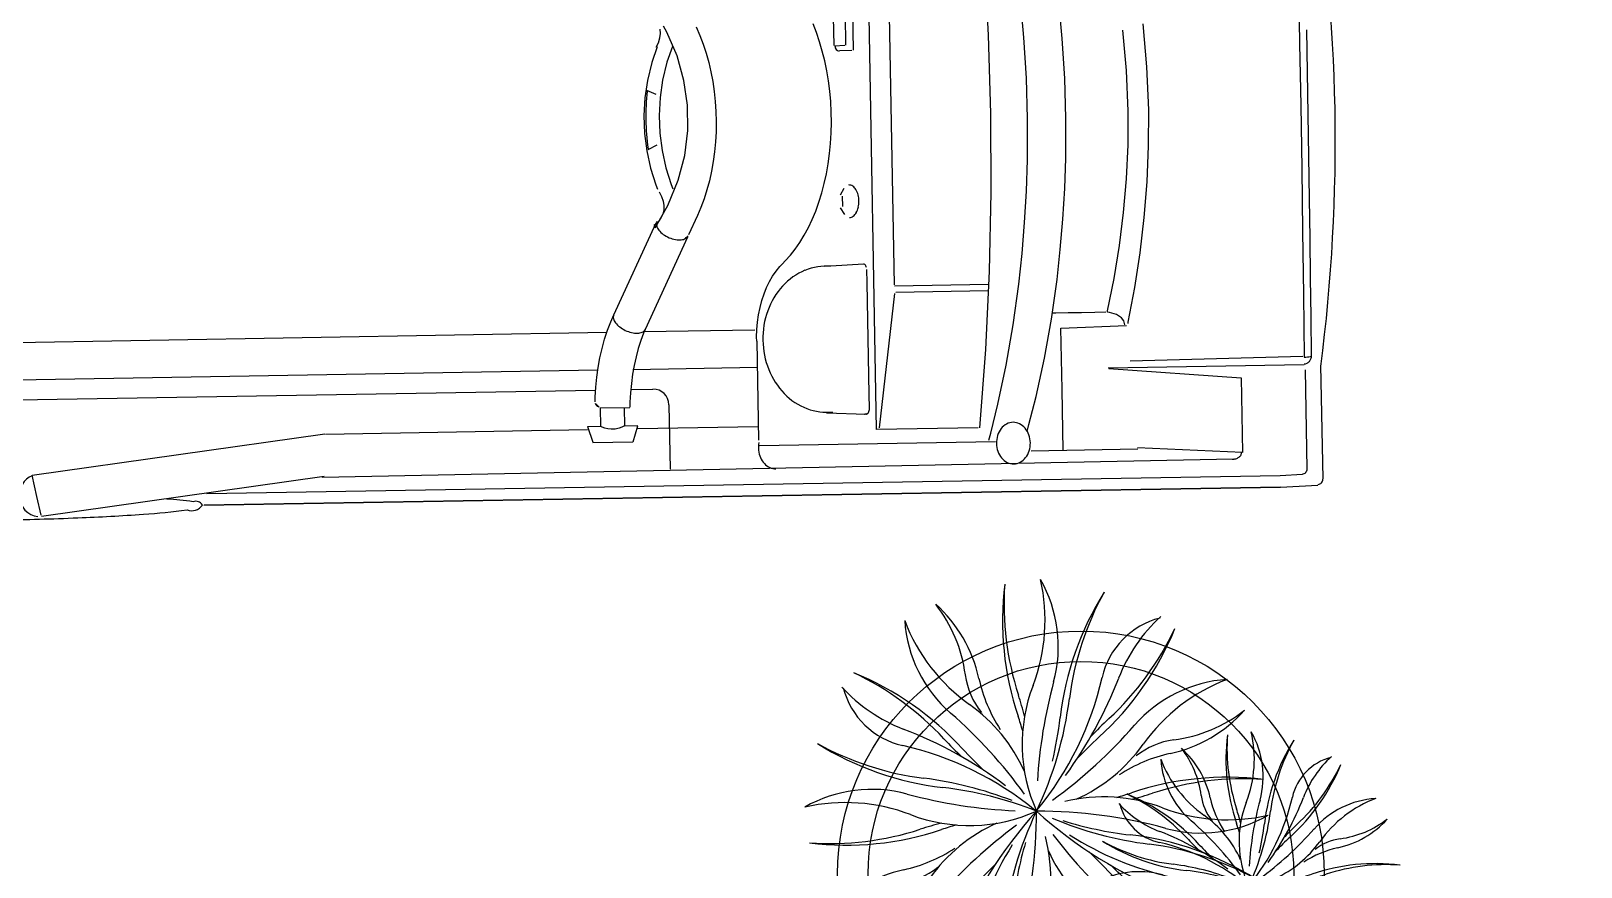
# Model space of a CAD drawing. Header units: metres. Extents: x 511.7 to 565.1, y 73.9 to 159.1.
# Drawn here: x 528.603 to 530.132, y 150.963 to 151.788 of the extents above; entities that cross this region are included whole.
import ezdxf

# ---------------------------------------------------------------- set-up
doc = ezdxf.new("R2010")
doc.units = ezdxf.units.M
doc.header["$MEASUREMENT"] = 0
doc.layers.get('0').update_dxf_attribs({"lineweight": 25})
doc.layers.add('fixtures', color=237, linetype='Continuous')
doc.layers.add('landscape', color=84, linetype='Continuous')

# ---------------------------------------------------------------- blocks, each defined once
blk = doc.blocks.new('dsa')
at = {"color": 7}
for radius in [12, 10.5]:
    blk.add_circle((244.608, 299.687), radius, dxfattribs=at)
for centre, radius, start, end in [((241.47, 314.062), 4.444, 349.96324, 34.86976), ((239.408, 314.751), 6.001, 344.1751, 17.97364), ((253.839, 316.028), 9.887, 178.14911, 203.682), ((253.704, 316.566), 9.75, 181.28747, 203.02301), ((256.05, 311.89), 9.887, 153.0147, 178.54759), ((256.157, 312.434), 9.75, 156.15306, 177.88859), ((238.191, 312.222), 4.822, 12.69343, 42.99825), ((238.94, 311.814), 4.623, 17.51685, 53.08031), ((250.006, 313.232), 2.607, 109.32009, 172.40763), ((240.211, 318.297), 9.887, 317.40335, 342.93624), ((240.513, 318.762), 9.75, 318.06235, 339.79788), ((253.074, 312.147), 5.313, 137.42617, 164.07211), ((246.185, 317.482), 6.001, 205.9256, 239.72414), ((245.177, 315.556), 4.444, 189.02948, 233.936), ((234.577, 317.426), 13.923, 322.77529, 344.07211), ((237.052, 314.959), 10.461, 332.80572, 352.40763), ((252.219, 309.488), 4.444, 99.02948, 143.936), ((254.145, 308.48), 6.001, 115.9256, 149.72414), ((236.368, 303.548), 9.887, 47.40335, 72.93624), ((235.903, 303.85), 9.75, 48.06235, 69.79788), ((245.335, 313.831), 2.501, 192.69343, 223.80736), ((248.166, 314.726), 5.052, 197.51685, 218.27421), ((233.408, 307.941), 12.303, 19.64921, 23.02301), ((250.386, 311.64), 5.409, 164.1751, 199.79013), ((261.837, 310.457), 16.239, 169.96324, 185.13611), ((234.119, 313.247), 12.303, 339.81743, 357.88859), ((248.446, 315.717), 4.623, 287.51685, 323.08031), ((248.854, 316.467), 4.822, 282.69343, 312.99825), ((242.518, 316.411), 5.313, 227.42617, 254.07211), ((241.433, 313.342), 2.607, 199.32009, 262.40763), ((240.432, 307.628), 5.409, 29.19781, 59.72414), ((233.77, 307.226), 12.027, 21.28231, 23.682), ((234.143, 312.445), 12.027, 348.57548, 358.54759), ((235.499, 321.664), 16.239, 311.58381, 323.936), ((256.917, 304.024), 12.303, 138.06235, 142.01941), ((237.239, 297.914), 13.923, 52.77529, 74.07211), ((233.001, 298.836), 16.239, 42.05235, 53.936), ((256.343, 303.465), 12.027, 137.40335, 142.15761), ((244.291, 314.233), 5.409, 299.19781, 329.72414), ((251.358, 306.491), 5.052, 107.51685, 128.27421), ((250.463, 309.323), 2.501, 102.69343, 133.80736), ((242.231, 319.493), 9.75, 246.15306, 267.88859), ((242.775, 319.387), 9.887, 243.0147, 268.54759), ((239.706, 300.389), 10.461, 62.67408, 82.40763), ((250.641, 320.254), 12.303, 228.06235, 232.01941), ((251.2, 319.68), 12.027, 227.40335, 232.15761), ((252.691, 300.826), 9.887, 88.14911, 113.682), ((253.229, 300.961), 9.75, 91.28747, 113.02301), ((241.418, 297.456), 12.303, 72.46589, 87.88859), ((243.889, 320.895), 12.027, 291.28231, 293.682), ((244.604, 321.257), 12.303, 289.64921, 293.02301), ((240.603, 304.807), 4.444, 79.96324, 124.86976), ((244.208, 325.174), 16.239, 259.96324, 275.13611), ((242.22, 297.48), 12.027, 77.74697, 88.54759), ((254.276, 303.043), 10.461, 145.61534, 172.40763), ((257.209, 304.755), 12.303, 159.81743, 177.88859), ((251.2, 319.68), 12.027, 242.48853, 242.58602), ((250.641, 320.254), 12.303, 246.06354, 246.1335), ((234.985, 314.537), 12.027, 332.48853, 332.58602), ((234.411, 313.978), 12.303, 336.06354, 336.1335), ((248.303, 304.279), 5.409, 74.1751, 119.19781), ((240.942, 306.362), 5.409, 344.1751, 29.19781), ((240.687, 297.748), 12.303, 66.06354, 66.1335), ((240.128, 298.322), 12.027, 62.48853, 62.58602), ((249.108, 320.522), 12.027, 253.36492, 268.54759), ((256.343, 303.465), 12.027, 152.48853, 152.58602), ((256.917, 304.024), 12.303, 156.06354, 156.1335), ((251.622, 317.613), 10.461, 235.61534, 262.40763), ((247.12, 292.828), 16.239, 79.96324, 92.6782), ((251.414, 315.257), 6.001, 254.1751, 287.97364), ((250.725, 313.195), 4.444, 259.96324, 304.86976), ((239.914, 302.745), 6.001, 74.1751, 107.97364), ((243.025, 313.723), 5.409, 254.1751, 288.78661), ((246.724, 296.745), 12.303, 109.64921, 113.02301), ((247.037, 303.769), 5.409, 119.19781, 149.72414), ((247.439, 297.107), 12.027, 111.28231, 113.682), ((255.829, 296.338), 16.239, 131.03043, 143.936), ((258.327, 319.166), 16.239, 221.18276, 233.936), ((240.778, 304.376), 6.667, 349.96324, 34.86976), ((237.685, 305.41), 9.001, 344.1751, 17.97364), ((249.91, 320.546), 12.303, 253.86731, 267.88859), ((254.089, 320.088), 13.923, 238.19793, 254.07211), ((248.553, 298.615), 9.887, 63.0147, 88.54759), ((249.097, 298.508), 9.75, 66.15306, 87.88859), ((238.637, 317.176), 9.887, 268.14911, 293.682), ((238.099, 317.041), 9.75, 271.28747, 293.02301), ((239.931, 311.534), 5.052, 287.51685, 308.27421), ((256.751, 300.576), 13.923, 149.02618, 164.07211), ((259.331, 307.325), 14.831, 178.14911, 203.682), ((259.129, 308.133), 14.625, 181.28747, 203.02301), ((229.491, 307.545), 16.239, 349.96324, 1.62271), ((250.896, 310.374), 5.409, 209.19781, 239.72414), ((240.128, 298.322), 12.027, 47.40335, 52.15761), ((262.648, 301.118), 14.831, 153.0147, 178.54759), ((262.807, 301.935), 14.625, 156.15306, 177.88859), ((240.687, 297.748), 12.303, 48.06235, 52.01941), ((244.49, 306.569), 9.887, 178.14911, 203.682), ((244.356, 307.107), 9.75, 181.28747, 203.02301), ((232.121, 304.603), 4.444, 349.96324, 34.86976), ((230.06, 305.292), 6.001, 344.1751, 17.97364), ((246.701, 302.43), 9.887, 153.0147, 178.54759), ((246.808, 302.975), 9.75, 156.15306, 177.88859), ((242.843, 302.308), 4.623, 107.51685, 143.08031), ((240.826, 308.703), 2.501, 282.69343, 313.80736), ((234.985, 314.537), 12.027, 317.40335, 322.15761), ((257.185, 305.557), 12.027, 171.58798, 178.54759), ((254.96, 314.454), 9.887, 227.40335, 252.93624), ((255.426, 314.152), 9.75, 228.06235, 249.79788), ((253.581, 303.132), 3.911, 109.32009, 172.40763), ((249.895, 304.659), 2.607, 19.32009, 82.40763), ((248.81, 301.591), 5.313, 47.42617, 74.07211), ((258.184, 301.504), 7.969, 137.42617, 164.07211), ((228.842, 302.763), 4.822, 12.69343, 42.99825), ((229.591, 302.355), 4.623, 17.51685, 53.08031), ((240.657, 303.773), 2.607, 109.32009, 172.40763), ((230.862, 308.838), 9.887, 317.40335, 342.93624), ((231.164, 309.303), 9.75, 318.06235, 339.79788), ((243.725, 302.688), 5.313, 137.42617, 164.07211), ((242.436, 301.558), 4.822, 102.69343, 132.99825), ((237.183, 309.521), 6.001, 295.9256, 329.72414), ((239.109, 308.514), 4.444, 279.02948, 323.936), ((235.858, 301.617), 7.233, 12.69343, 42.99825), ((236.983, 301.005), 6.935, 17.51685, 53.08031), ((251.117, 299.705), 9.887, 137.40335, 162.93624), ((234.411, 313.978), 12.303, 318.06235, 322.01941), ((257.92, 310.061), 12.303, 199.64921, 203.02301), ((257.558, 310.776), 12.027, 201.28231, 203.682), ((237.489, 301.974), 9.887, 358.14911, 23.682), ((243.123, 303.299), 5.052, 17.51685, 38.27421), ((245.955, 304.194), 2.501, 12.69343, 43.80736), ((246.151, 302.446), 4.444, 9.02948, 53.936), ((238.889, 310.729), 14.831, 317.40335, 342.93624), ((239.342, 311.427), 14.625, 318.06235, 339.79788), ((236.836, 308.023), 6.001, 205.9256, 239.72414), ((235.828, 306.097), 4.444, 189.02948, 233.936), ((247.85, 309.506), 9.001, 205.9256, 239.72414), ((246.338, 306.617), 6.667, 189.02948, 233.936), ((250.815, 299.239), 9.75, 138.06235, 159.79788), ((235.278, 306.112), 9.887, 333.0147, 358.54759), ((235.172, 305.568), 9.75, 336.15306, 357.88859), ((237.624, 301.436), 9.75, 1.28747, 23.02301), ((245.144, 300.52), 6.001, 25.9256, 59.72414), ((242.87, 300.029), 4.444, 99.02948, 143.936), ((244.796, 299.021), 6.001, 115.9256, 149.72414), ((238.254, 305.855), 5.313, 317.42617, 344.07211), ((241.323, 304.77), 2.607, 289.32009, 352.40763), ((249.858, 303.94), 4.444, 169.96324, 214.86976), ((251.92, 303.251), 6.001, 164.1751, 197.97364), ((252.349, 306.211), 4.623, 197.51685, 233.08031), ((253.099, 305.803), 4.822, 192.69343, 222.99825), ((235.986, 304.372), 2.501, 192.69343, 223.80736), ((238.818, 305.267), 5.052, 197.51685, 218.27421), ((241.037, 302.18), 5.409, 164.1751, 199.79013), ((252.488, 300.998), 16.239, 169.96324, 185.13611), ((225.228, 307.967), 13.923, 322.77529, 344.07211), ((227.703, 305.5), 10.461, 332.80572, 352.40763), ((230.438, 309.422), 20.884, 322.77529, 344.07211), ((234.15, 305.722), 15.691, 332.80572, 352.40763), ((256.901, 297.516), 6.667, 99.02948, 143.936), ((259.79, 296.004), 9.001, 115.9256, 149.72414), ((233.169, 306.952), 5.313, 227.42617, 254.07211), ((232.084, 303.883), 2.607, 199.32009, 262.40763), ((227.019, 294.089), 9.887, 47.40335, 72.93624), ((226.554, 294.391), 9.75, 48.06235, 69.79788), ((231.083, 298.169), 5.409, 29.19781, 59.72414), ((224.059, 298.482), 12.303, 19.64921, 23.02301), ((224.77, 303.788), 12.303, 339.81743, 357.88859), ((239.098, 306.258), 4.623, 287.51685, 323.08031), ((239.505, 307.008), 4.822, 282.69343, 312.99825), ((246.575, 304.03), 3.752, 192.69343, 223.80736), ((250.822, 305.373), 7.577, 197.51685, 218.27421), ((254.151, 300.743), 8.113, 164.1751, 199.79013), ((271.328, 298.969), 24.359, 169.96324, 185.13611), ((223.652, 289.377), 16.239, 42.05235, 53.936), ((224.422, 297.767), 12.027, 21.28231, 23.682), ((224.794, 302.986), 12.027, 348.57548, 358.54759), ((226.15, 312.205), 16.239, 311.58381, 323.936), ((233.125, 288.605), 14.831, 47.40335, 72.93624), ((232.426, 289.058), 14.625, 48.06235, 69.79788), ((246.994, 294.006), 12.027, 137.40335, 142.15761), ((234.943, 304.774), 5.409, 299.19781, 329.72414), ((247.569, 294.565), 12.303, 138.06235, 142.01941), ((241.115, 299.864), 2.501, 102.69343, 133.80736), ((228.685, 295.196), 18.455, 19.64921, 23.02301), ((229.751, 303.154), 18.455, 339.81743, 357.88859), ((251.242, 306.86), 6.935, 287.51685, 323.08031), ((251.854, 307.984), 7.233, 282.69343, 312.99825), ((227.891, 288.455), 13.923, 52.77529, 74.07211), ((230.358, 290.93), 10.461, 62.67408, 82.40763), ((241.292, 310.795), 12.303, 228.06235, 232.01941), ((241.852, 310.22), 12.027, 227.40335, 232.15761), ((242.35, 307.9), 7.969, 227.42617, 254.07211), ((240.722, 303.297), 3.911, 199.32009, 262.40763), ((242.01, 297.032), 5.052, 107.51685, 128.27421), ((239.221, 294.726), 8.113, 29.19781, 59.72414), ((229.228, 294.122), 18.04, 21.28231, 23.682), ((229.787, 301.951), 18.04, 348.57548, 358.54759), ((231.821, 315.78), 24.359, 311.58381, 323.936), ((263.949, 289.32), 18.455, 138.06235, 142.01941), ((232.882, 310.034), 9.75, 246.15306, 267.88859), ((233.427, 309.928), 9.887, 243.0147, 268.54759), ((243.342, 291.367), 9.887, 88.14911, 113.682), ((243.881, 291.502), 9.75, 91.28747, 113.02301), ((228.074, 281.537), 24.359, 42.05235, 53.936), ((263.087, 288.481), 18.04, 137.40335, 142.15761), ((245.01, 304.633), 8.113, 299.19781, 329.72414), ((254.267, 297.268), 3.752, 102.69343, 133.80736), ((231.254, 295.348), 4.444, 79.96324, 124.86976), ((232.07, 287.997), 12.303, 72.46589, 87.88859), ((232.871, 288.021), 12.027, 77.74697, 88.54759), ((238.954, 294.82), 5.409, 74.1751, 119.19781), ((234.54, 311.436), 12.027, 291.28231, 293.682), ((235.256, 311.798), 12.303, 289.64921, 293.02301), ((234.432, 280.154), 20.884, 52.77529, 74.07211), ((242.065, 305.798), 6.001, 254.1751, 287.97364), ((241.376, 303.736), 4.444, 259.96324, 304.86976), ((254.534, 313.665), 18.455, 228.06235, 232.01941), ((255.61, 293.02), 7.577, 107.51685, 128.27421), ((230.565, 293.286), 6.001, 74.1751, 107.97364), ((234.859, 315.715), 16.239, 259.96324, 275.13611), ((233.677, 304.264), 5.409, 254.1751, 288.78661), ((237.688, 294.31), 5.409, 119.19781, 149.72414), ((246.48, 286.878), 16.239, 131.03043, 143.936), ((244.928, 293.584), 10.461, 145.61534, 172.40763), ((247.861, 295.296), 12.303, 159.81743, 177.88859), ((241.919, 312.524), 14.625, 246.15306, 267.88859), ((242.736, 312.364), 14.831, 243.0147, 268.54759), ((241.852, 310.22), 12.027, 242.48853, 242.58602), ((241.292, 310.795), 12.303, 246.06354, 246.1335), ((225.637, 305.078), 12.027, 332.48853, 332.58602), ((225.062, 304.519), 12.303, 336.06354, 336.1335), ((231.594, 296.903), 5.409, 344.1751, 29.19781), ((231.339, 288.288), 12.303, 66.06354, 66.1335), ((230.779, 288.863), 12.027, 62.48853, 62.58602), ((239.759, 311.063), 12.027, 253.36492, 268.54759), ((246.994, 294.006), 12.027, 152.48853, 152.58602), ((247.569, 294.565), 12.303, 156.06354, 156.1335), ((242.273, 308.154), 10.461, 235.61534, 262.40763), ((248.979, 309.707), 16.239, 221.18276, 233.936), ((237.772, 283.369), 16.239, 79.96324, 92.6782), ((240.561, 311.087), 12.303, 253.86731, 267.88859), ((239.204, 289.156), 9.887, 63.0147, 88.54759), ((238.132, 283.867), 15.691, 62.67408, 82.40763), ((255.373, 312.803), 18.04, 227.40335, 232.15761), ((257.609, 284.523), 14.831, 88.14911, 113.682), ((258.417, 284.725), 14.625, 91.28747, 113.02301), ((229.289, 307.717), 9.887, 268.14911, 293.682), ((228.75, 307.582), 9.75, 271.28747, 293.02301), ((237.375, 287.286), 12.303, 109.64921, 113.02301), ((238.091, 287.648), 12.027, 111.28231, 113.682), ((247.403, 291.117), 13.923, 149.02618, 164.07211), ((220.142, 298.086), 16.239, 349.96324, 1.62271), ((241.547, 300.915), 5.409, 209.19781, 239.72414), ((244.74, 310.629), 13.923, 238.19793, 254.07211), ((230.779, 288.863), 12.027, 47.40335, 52.15761), ((239.749, 289.049), 9.75, 66.15306, 87.88859), ((230.582, 302.075), 5.052, 287.51685, 308.27421), ((225.637, 305.078), 12.027, 317.40335, 322.15761), ((247.837, 296.098), 12.027, 171.58798, 178.54759), ((231.339, 288.288), 12.303, 48.06235, 52.01941), ((245.611, 304.995), 9.887, 227.40335, 252.93624), ((240.546, 295.2), 2.607, 19.32009, 82.40763), ((240.7, 279.467), 18.455, 72.46589, 87.88859), ((241.903, 279.503), 18.04, 77.74697, 88.54759), ((251.027, 289.703), 8.113, 74.1751, 119.19781), ((244.406, 314.626), 18.04, 291.28231, 293.682), ((245.479, 315.169), 18.455, 289.64921, 293.02301), ((255.694, 306.169), 9.001, 254.1751, 287.97364), ((254.66, 303.076), 6.667, 259.96324, 304.86976), ((233.495, 292.849), 4.623, 107.51685, 143.08031), ((233.087, 292.099), 4.822, 102.69343, 132.99825), ((227.834, 300.062), 6.001, 295.9256, 329.72414), ((231.478, 299.244), 2.501, 282.69343, 313.80736), ((241.769, 290.246), 9.887, 137.40335, 162.93624), ((225.062, 304.519), 12.303, 318.06235, 322.01941), ((239.477, 290.494), 6.667, 79.96324, 124.86976), ((248.209, 301.317), 12.027, 201.28231, 203.682), ((233.775, 293.84), 5.052, 17.51685, 38.27421), ((246.077, 304.693), 9.75, 228.06235, 249.79788), ((244.885, 321.045), 24.359, 259.96324, 275.13611), ((239.461, 292.132), 5.313, 47.42617, 74.07211), ((259.987, 287.848), 15.691, 145.61534, 172.40763), ((264.387, 290.416), 18.455, 159.81743, 177.88859), ((255.373, 312.803), 18.04, 242.48853, 242.58602), ((254.534, 313.665), 18.455, 246.06354, 246.1335), ((231.051, 305.089), 18.04, 332.48853, 332.58602), ((230.189, 304.25), 18.455, 336.06354, 336.1335), ((239.986, 292.827), 8.113, 344.1751, 29.19781), ((239.603, 279.905), 18.455, 66.06354, 66.1335), ((238.764, 280.767), 18.04, 62.48853, 62.58602), ((252.235, 314.067), 18.04, 253.36492, 268.54759), ((263.087, 288.481), 18.04, 152.48853, 152.58602), ((263.949, 289.32), 18.455, 156.06354, 156.1335), ((256.005, 309.703), 15.691, 235.61534, 262.40763), ((249.253, 272.525), 24.359, 79.96324, 92.6782), ((229.761, 299.055), 4.444, 279.02948, 323.936), ((241.466, 289.78), 9.75, 138.06235, 159.79788), ((225.93, 296.653), 9.887, 333.0147, 358.54759), ((238.444, 287.401), 9.001, 74.1751, 107.97364), ((248.571, 300.601), 12.303, 199.64921, 203.02301), ((228.14, 292.515), 9.887, 358.14911, 23.682), ((236.606, 294.735), 2.501, 12.69343, 43.80736), ((235.795, 291.061), 6.001, 25.9256, 59.72414), ((236.802, 292.987), 4.444, 9.02948, 53.936), ((243.111, 303.868), 8.113, 254.1751, 288.78661), ((249.128, 288.937), 8.113, 119.19781, 149.72414), ((262.316, 277.79), 24.359, 131.03043, 143.936), ((266.064, 312.033), 24.359, 221.18276, 233.936), ((253.437, 314.103), 18.455, 253.86731, 267.88859), ((251.402, 281.206), 14.831, 63.0147, 88.54759), ((225.823, 296.109), 9.75, 336.15306, 357.88859), ((236.529, 309.047), 14.831, 268.14911, 293.682), ((235.721, 308.845), 14.625, 271.28747, 293.02301), ((240.509, 294.481), 4.444, 169.96324, 214.86976), ((242.571, 293.792), 6.001, 164.1751, 197.97364), ((228.275, 291.977), 9.75, 1.28747, 23.02301), ((243.001, 296.752), 4.623, 197.51685, 233.08031), ((243.75, 296.344), 4.822, 192.69343, 222.99825), ((248.658, 278.401), 18.455, 109.64921, 113.02301), ((249.732, 278.944), 18.04, 111.28231, 113.682), ((222.809, 294.601), 24.359, 349.96324, 1.62271), ((259.706, 313.416), 20.884, 238.19793, 254.07211), ((252.219, 281.046), 14.625, 66.15306, 87.88859), ((228.905, 296.396), 5.313, 317.42617, 344.07211), ((231.974, 295.311), 2.607, 289.32009, 352.40763), ((238.469, 300.585), 7.577, 287.51685, 308.27421), ((263.699, 284.148), 20.884, 149.02618, 164.07211), ((254.917, 298.844), 8.113, 209.19781, 239.72414), ((238.764, 280.767), 18.04, 47.40335, 52.15761), ((239.603, 279.905), 18.455, 48.06235, 52.01941), ((231.051, 305.089), 18.04, 317.40335, 322.15761), ((264.35, 291.619), 18.04, 171.58798, 178.54759), ((261.013, 304.965), 14.831, 227.40335, 252.93624), ((261.711, 304.512), 14.625, 228.06235, 249.79788), ((253.415, 290.273), 3.911, 19.32009, 82.40763), ((242.837, 286.746), 6.935, 107.51685, 143.08031), ((234.347, 297.566), 9.001, 295.9256, 329.72414), ((239.812, 296.338), 3.752, 282.69343, 313.80736), ((255.248, 282.841), 14.831, 137.40335, 162.93624), ((230.189, 304.25), 18.455, 318.06235, 322.01941), ((264.909, 299.448), 18.04, 201.28231, 203.682), ((243.257, 288.232), 7.577, 17.51685, 38.27421), ((251.788, 285.67), 7.969, 47.42617, 74.07211), ((242.226, 285.621), 7.233, 102.69343, 132.99825), ((237.236, 296.054), 6.667, 279.02948, 323.936), ((265.453, 298.375), 18.455, 199.64921, 203.02301), ((234.806, 286.245), 14.831, 358.14911, 23.682), ((247.505, 289.575), 3.752, 12.69343, 43.80736), ((247.799, 286.953), 6.667, 9.02948, 53.936), ((254.795, 282.143), 14.625, 138.06235, 159.79788), ((231.49, 292.452), 14.831, 333.0147, 358.54759), ((246.288, 284.064), 9.001, 25.9256, 59.72414), ((231.33, 291.635), 14.625, 336.15306, 357.88859), ((256.452, 288.16), 9.001, 164.1751, 197.97364), ((235.009, 285.437), 14.625, 1.28747, 23.02301), ((235.954, 292.066), 7.969, 317.42617, 344.07211), ((240.556, 290.438), 3.911, 289.32009, 352.40763), ((253.36, 289.194), 6.667, 169.96324, 214.86976), ((257.097, 292.6), 6.935, 197.51685, 233.08031), ((258.221, 291.989), 7.233, 192.69343, 222.99825)]:
    blk.add_arc(centre, radius, start, end)
blk = doc.blocks.new('fvbfd')
at = {"layer": 'fixtures'}
for p, q in [((10075.365, 8913.712), (10061.651, 8910.497)), ((10075.393, 8913.655), (10075.677, 8912.763)), ((10014.619, 8906.825), (10067.428, 8912.449)), ((10067.441, 8912.447), (10014.619, 8906.822)), ((10075.677, 8912.763), (10076.005, 8911.735)), ((10067.343, 8911.865), (10014.68, 8906.256)), ((10076.004, 8911.728), (10061.807, 8908.418)), ((10017.057, 8905.663), (10061.742, 8910.573)), ((10097.774, 8909.303), (10048.672, 8904.073)), ((10087.721, 8909.224), (10048.69, 8905.072)), ((10045.025, 8905.469), (10044.687, 8908.634)), ((10061.774, 8908.42), (10048.921, 8907.046)), ((10048.592, 8907.655), (10046.634, 8907.445)), ((10048.589, 8907.665), (10048.917, 8906.908)), ((10014.619, 8906.825), (10012.787, 8906.56)), ((10040.402, 8907.071), (10028.82, 8905.833)), ((10040.447, 8906.812), (10040.968, 8901.956)), ((10046.615, 8907.454), (10046.454, 8906.645)), ((10047.233, 8906.777), (10047.371, 8906.842)), ((10047.371, 8906.842), (10047.558, 8906.902)), ((10047.558, 8906.902), (10047.75, 8906.928)), ((10047.75, 8906.928), (10047.918, 8906.921)), ((10047.918, 8906.921), (10048.072, 8906.895)), ((10048.072, 8906.895), (10048.203, 8906.858)), ((10048.203, 8906.858), (10048.276, 8906.834)), ((10048.276, 8906.834), (10048.284, 8906.831)), ((10048.937, 8906.9), (10048.284, 8906.83)), ((10048.284, 8906.83), (10048.379, 8905.943)), ((10048.398, 8902.196), (10098.594, 8907.563)), ((10012.559, 8906.222), (10013.165, 8900.652)), ((10014.68, 8906.255), (10013.594, 8906.091)), ((10021.784, 8905.591), (10027.02, 8906.151)), ((10046.442, 8906.78), (10040.567, 8906.152)), ((10047.11, 8906.704), (10046.457, 8906.634)), ((10047.11, 8906.704), (10047.111, 8906.705)), ((10047.205, 8905.818), (10047.11, 8906.704)), ((10047.111, 8906.705), (10047.148, 8906.728)), ((10047.148, 8906.728), (10047.233, 8906.777)), ((10013.383, 8905.81), (10013.9, 8900.952)), ((10016.63, 8905.289), (10021.807, 8905.528)), ((10017.021, 8901.618), (10016.63, 8905.289)), ((10025.446, 8905.984), (10025.777, 8902.99)), ((10029.082, 8905.444), (10028.863, 8904)), ((10029.143, 8905.801), (10029.082, 8905.444)), ((10029.724, 8905.239), (10034.721, 8905.775)), ((10034.571, 8905.679), (10034.422, 8899.005)), ((10034.721, 8905.775), (10038.026, 8874.974)), ((10046.925, 8905.788), (10048.409, 8905.947)), ((10046.953, 8905.517), (10046.939, 8905.756)), ((10046.967, 8905.049), (10046.953, 8905.517)), ((10048.437, 8905.896), (10048.523, 8905.869)), ((10048.644, 8905.74), (10048.437, 8905.896)), ((10048.523, 8905.869), (10048.595, 8905.815)), ((10048.595, 8905.815), (10048.644, 8905.74)), ((10048.665, 8905.653), (10048.679, 8905.426)), ((10048.679, 8905.426), (10048.694, 8904.93)), ((10027.246, 8904.859), (10027.022, 8903.451)), ((10027.307, 8905.208), (10027.246, 8904.859)), ((10029.717, 8901.358), (10029.659, 8905.229)), ((10035.159, 8904.771), (10035.235, 8904.064)), ((10035.313, 8905.058), (10035.27, 8905.055)), ((10035.283, 8905.054), (10035.363, 8905.063)), ((10035.283, 8905.059), (10035.296, 8905.06)), ((10037.248, 8905.177), (10035.296, 8905.06)), ((10046.988, 8904.891), (10045.886, 8904.774)), ((10046.943, 8904.132), (10046.964, 8904.587)), ((10046.964, 8904.587), (10046.967, 8905.049)), ((10048.694, 8904.93), (10048.69, 8904.437)), ((10028.863, 8904), (10028.628, 8902.034)), ((10035.235, 8904.064), (10035.821, 8898.604)), ((10046.948, 8903.89), (10040.845, 8903.237)), ((10046.905, 8903.688), (10046.943, 8904.132)), ((10048.666, 8903.949), (10048.622, 8903.467)), ((10048.69, 8904.437), (10048.666, 8903.949)), ((10025.777, 8902.99), (10026.107, 8899.975)), ((10027.022, 8903.451), (10026.783, 8901.531)), ((10046.777, 8902.84), (10046.849, 8903.256)), ((10046.849, 8903.256), (10046.905, 8903.688)), ((10048.558, 8902.994), (10048.475, 8902.531)), ((10048.622, 8903.467), (10048.558, 8902.994)), ((10046.587, 8902.062), (10046.69, 8902.441)), ((10046.69, 8902.441), (10046.777, 8902.84)), ((10048.475, 8902.531), (10048.372, 8902.08)), ((10023.6, 8901.726), (10013.991, 8900.699)), ((10023.563, 8901.756), (10017.021, 8901.618)), ((10026.783, 8901.531), (10026.611, 8899.578)), ((10028.628, 8902.034), (10028.462, 8900.032)), ((10040.993, 8901.958), (10041.012, 8901.761)), ((10041.012, 8901.761), (10041.032, 8901.387)), ((10041.138, 8901.421), (10046.572, 8902.002)), ((10044.849, 8897.15), (10046.528, 8901.873)), ((10046.528, 8901.873), (10046.587, 8902.062)), ((10048.249, 8901.643), (10048.136, 8901.301)), ((10048.372, 8902.08), (10048.249, 8901.643)), ((10014.082, 8900.313), (10022.554, 8901.303)), ((10029.878, 8897.489), (10029.717, 8901.358)), ((10041.032, 8901.014), (10041.013, 8900.647)), ((10041.032, 8901.387), (10041.032, 8901.014)), ((10048.136, 8901.301), (10046.456, 8896.578)), ((10013.662, 8900.246), (10013.856, 8898.326)), ((10014.334, 8897.257), (10014.027, 8900.33)), ((10026.107, 8899.975), (10022.891, 8899.555)), ((10028.462, 8900.032), (10028.365, 8898.005)), ((10040.915, 8899.937), (10040.838, 8899.6)), ((10040.974, 8900.287), (10040.915, 8899.937)), ((10041.013, 8900.647), (10040.974, 8900.287)), ((10022.817, 8899.38), (10022.652, 8897.655)), ((10022.825, 8899.449), (10022.817, 8899.38)), ((10022.969, 8899.527), (10023.047, 8899.348)), ((10023.047, 8899.348), (10023.178, 8899.205)), ((10023.178, 8899.205), (10023.426, 8899.062)), ((10025.163, 8899.132), (10025.805, 8899.199)), ((10025.805, 8899.199), (10026.422, 8899.259)), ((10026.422, 8899.259), (10026.568, 8899.273)), ((10026.611, 8899.578), (10026.509, 8897.6)), ((10040.742, 8899.278), (10040.628, 8898.974)), ((10040.838, 8899.6), (10040.742, 8899.278)), ((10023.426, 8899.062), (10023.789, 8898.99)), ((10023.883, 8898.925), (10023.707, 8897.298)), ((10023.789, 8898.99), (10023.891, 8898.991)), ((10023.891, 8898.991), (10023.883, 8898.925)), ((10023.957, 8898.996), (10024.507, 8899.06)), ((10024.507, 8899.06), (10025.163, 8899.132)), ((10029.837, 8898.463), (10034.379, 8898.95)), ((10029.851, 8898.147), (10034.467, 8898.642)), ((10034.477, 8898.587), (10036.263, 8881.946)), ((10035.821, 8898.604), (10035.89, 8897.955)), ((10040.349, 8898.427), (10040.186, 8898.189)), ((10040.497, 8898.689), (10040.349, 8898.427)), ((10040.628, 8898.974), (10040.497, 8898.689)), ((10013.856, 8898.326), (10014.053, 8896.399)), ((10022.652, 8897.655), (10022.544, 8895.92)), ((10028.365, 8898.005), (10028.337, 8896.477)), ((10036.085, 8897.701), (10037.675, 8897.948)), ((10037.675, 8897.948), (10037.981, 8897.996)), ((10039.939, 8897.89), (10039.713, 8897.59)), ((10040.062, 8898.036), (10039.939, 8897.89)), ((10040.186, 8898.189), (10040.062, 8898.036)), ((10014.65, 8894.169), (10014.334, 8897.257)), ((10023.707, 8897.298), (10023.588, 8895.662)), ((10026.509, 8897.6), (10026.478, 8896.108)), ((10030.14, 8893.614), (10029.878, 8897.489)), ((10039.303, 8896.914), (10039.119, 8896.541)), ((10039.501, 8897.264), (10039.303, 8896.914)), ((10039.713, 8897.59), (10039.501, 8897.264)), ((10044.453, 8896.039), (10044.806, 8897.03)), ((10014.053, 8896.399), (10014.254, 8894.463)), ((10026.478, 8896.108), (10026.485, 8894.609)), ((10028.337, 8896.477), (10028.349, 8894.94)), ((10038.951, 8896.147), (10038.8, 8895.733)), ((10039.119, 8896.541), (10038.951, 8896.147)), ((10046.48, 8896.83), (10045.958, 8895.688)), ((10046.137, 8895.915), (10046.167, 8896.121)), ((10046.167, 8896.121), (10046.239, 8896.319)), ((10046.239, 8896.319), (10046.352, 8896.508)), ((10046.352, 8896.508), (10046.505, 8896.683)), ((10046.505, 8896.683), (10046.553, 8896.728)), ((10022.544, 8895.92), (10022.496, 8894.18)), ((10023.588, 8895.662), (10023.53, 8894.021)), ((10037.226, 8895.341), (10037.454, 8895.037)), ((10038.8, 8895.733), (10038.665, 8895.3)), ((10044.201, 8895.196), (10044.321, 8895.635)), ((10044.321, 8895.635), (10044.453, 8896.039)), ((10045.958, 8895.688), (10045.554, 8894.384)), ((10046.15, 8895.703), (10046.137, 8895.915)), ((10046.204, 8895.489), (10046.15, 8895.703)), ((10046.309, 8895.259), (10046.204, 8895.489)), ((10026.485, 8894.609), (10026.532, 8893.104)), ((10028.349, 8894.94), (10028.399, 8893.397)), ((10037.355, 8894.962), (10037.41, 8894.451)), ((10038.548, 8894.851), (10038.449, 8894.387)), ((10038.665, 8895.3), (10038.548, 8894.851)), ((10044.02, 8894.278), (10044.101, 8894.743)), ((10044.101, 8894.743), (10044.201, 8895.196)), ((10045.89, 8894.632), (10045.789, 8894.839)), ((10046.22, 8893.84), (10045.89, 8894.632)), ((10046.444, 8895.055), (10046.309, 8895.259)), ((10046.637, 8894.712), (10046.536, 8894.919)), ((10046.967, 8893.92), (10046.637, 8894.712)), ((10014.254, 8894.463), (10014.457, 8892.523)), ((10014.974, 8891.074), (10014.65, 8894.169)), ((10022.496, 8894.18), (10022.511, 8892.407)), ((10023.53, 8894.021), (10023.535, 8892.35)), ((10037.522, 8894.399), (10037.364, 8894.055)), ((10038.369, 8893.91), (10038.307, 8893.421)), ((10038.449, 8894.387), (10038.369, 8893.91)), ((10043.96, 8893.804), (10044.02, 8894.278)), ((10045.554, 8894.384), (10045.348, 8893.148)), ((10046.48, 8893.01), (10046.22, 8893.84)), ((10047.227, 8893.09), (10046.967, 8893.92)), ((10026.532, 8893.104), (10026.617, 8891.596)), ((10028.399, 8893.397), (10028.488, 8891.852)), ((10030.504, 8889.745), (10030.14, 8893.614)), ((10038.307, 8893.421), (10038.264, 8892.924)), ((10043.897, 8892.832), (10043.918, 8893.321)), ((10043.918, 8893.321), (10043.96, 8893.804)), ((10045.348, 8893.148), (10045.306, 8891.902)), ((10047.414, 8892.236), (10047.227, 8893.09)), ((10014.457, 8892.523), (10014.674, 8890.455)), ((10022.511, 8892.407), (10022.595, 8890.634)), ((10023.535, 8892.35), (10023.607, 8890.678)), ((10038.24, 8892.419), (10038.236, 8891.909)), ((10038.264, 8892.924), (10038.24, 8892.419)), ((10043.896, 8892.338), (10043.897, 8892.832)), ((10043.914, 8891.843), (10043.896, 8892.338)), ((10046.667, 8892.156), (10046.48, 8893.01)), ((10047.178, 8893.012), (10046.749, 8892.752)), ((10026.617, 8891.596), (10026.785, 8889.637)), ((10028.488, 8891.852), (10028.662, 8889.843)), ((10038.236, 8891.909), (10038.251, 8891.395)), ((10043.952, 8891.346), (10043.914, 8891.843)), ((10045.306, 8891.902), (10045.428, 8890.669)), ((10046.777, 8891.288), (10046.667, 8892.156)), ((10047.524, 8891.368), (10047.414, 8892.236)), ((10015.302, 8887.978), (10014.974, 8891.074)), ((10038.251, 8891.395), (10038.286, 8890.881)), ((10038.286, 8890.881), (10038.339, 8890.367)), ((10044.009, 8890.851), (10043.952, 8891.346)), ((10044.085, 8890.36), (10044.009, 8890.851)), ((10046.81, 8890.413), (10046.777, 8891.288)), ((10047.557, 8890.493), (10047.524, 8891.368)), ((10014.674, 8890.455), (10014.894, 8888.385)), ((10022.595, 8890.634), (10022.747, 8888.865)), ((10023.607, 8890.678), (10023.749, 8889.012)), ((10038.339, 8890.367), (10038.412, 8889.856)), ((10044.181, 8889.874), (10044.085, 8890.36)), ((10045.428, 8890.669), (10045.715, 8889.46)), ((10046.765, 8889.548), (10046.81, 8890.413)), ((10047.014, 8890.278), (10047.489, 8890.115)), ((10047.512, 8889.628), (10047.557, 8890.493)), ((10026.785, 8889.637), (10027.018, 8887.683)), ((10028.662, 8889.843), (10028.9, 8887.84)), ((10030.969, 8885.89), (10030.504, 8889.745)), ((10038.412, 8889.856), (10038.503, 8889.35)), ((10038.503, 8889.35), (10038.613, 8888.851)), ((10044.295, 8889.395), (10044.181, 8889.874)), ((10044.427, 8888.925), (10044.295, 8889.395)), ((10045.715, 8889.46), (10046.163, 8888.288)), ((10046.63, 8888.637), (10046.765, 8889.548)), ((10047.377, 8888.717), (10047.512, 8889.628)), ((10022.747, 8888.865), (10023.023, 8886.759)), ((10023.749, 8889.012), (10024.012, 8887.028)), ((10038.613, 8888.851), (10038.74, 8888.361)), ((10044.577, 8888.467), (10044.427, 8888.925)), ((10044.744, 8888.022), (10044.577, 8888.467)), ((10046.433, 8887.841), (10046.63, 8888.637)), ((10047.18, 8887.921), (10047.377, 8888.717)), ((10014.894, 8888.385), (10015.115, 8886.31)), ((10015.626, 8884.948), (10015.302, 8887.978)), ((10028.9, 8887.84), (10029.201, 8885.85)), ((10038.74, 8888.361), (10038.885, 8887.882)), ((10038.885, 8887.882), (10039.046, 8887.416)), ((10044.929, 8887.591), (10044.744, 8888.022)), ((10046.163, 8888.288), (10046.764, 8887.173)), ((10047.136, 8887.727), (10047.082, 8887.481)), ((10047.225, 8887.956), (10047.136, 8887.727)), ((10024.012, 8887.028), (10024.373, 8885.056)), ((10027.018, 8887.683), (10027.314, 8885.742)), ((10037.515, 8887.226), (10037.714, 8885.366)), ((10037.601, 8887.248), (10038.208, 8887.317)), ((10038.081, 8885.538), (10037.926, 8887.022)), ((10037.957, 8887.042), (10038.469, 8887.12)), ((10038.495, 8887.09), (10038.646, 8885.683)), ((10039.046, 8887.416), (10039.224, 8886.964)), ((10039.224, 8886.964), (10039.417, 8886.529)), ((10045.13, 8887.177), (10044.929, 8887.591)), ((10045.347, 8886.782), (10045.13, 8887.177)), ((10046.764, 8887.173), (10046.952, 8886.882)), ((10047.082, 8887.481), (10047.074, 8887.26)), ((10047.074, 8887.26), (10047.107, 8887.051)), ((10015.115, 8886.31), (10015.338, 8884.237)), ((10023.023, 8886.759), (10023.398, 8884.665)), ((10039.417, 8886.529), (10039.624, 8886.111)), ((10027.314, 8885.742), (10027.577, 8884.302)), ((10029.201, 8885.85), (10029.468, 8884.374)), ((10031.533, 8882.055), (10030.969, 8885.89)), ((10015.955, 8881.921), (10015.626, 8884.948))]:
    blk.add_line(p, q, dxfattribs=at)
for centre, radius, start, end in [((10094.419, 8753.729), 161.253, 96.07594, 97.43017), ((10075.51, 8912.691), 1.05, 8.67566, 88.64665), ((10074.466, 8886.353), 27.12, 98.69538, 103.274), ((10085.927, 8817.541), 96.879, 97.33041, 99.24264), ((10068.045, 8912.181), 0.6, 71.03451, 153.18943), ((10067.813, 8912.67), 0.374, 215.69995, 295.29239), ((10068.77, 8925.606), 13.298, 266.56454, 272.22923), ((10075.51, 8912.691), 1.05, 297.60158, 8.67566), ((10039.558, 8907.447), 0.702, 70.56852, 95.90829), ((10039.511, 8907.323), 0.835, 47.77343, 70.35602), ((10039.368, 8907.163), 1.05, 28.46782, 47.85553), ((10039.202, 8907.069), 1.24, 11.30923, 28.65323), ((10027.9, 8906.153), 0.708, 96.34567, 123.25869), ((10027.894, 8906.152), 0.708, 68.9466, 95.85961), ((10027.841, 8906.023), 0.848, 44.85417, 68.7267), ((10039.149, 8907.054), 1.296, 354.66194, 11.50556), ((10012.833, 8906.265), 0.27, 163.10466, 183.43566), ((10012.838, 8906.264), 0.275, 143.09729, 163.16347), ((10012.835, 8906.267), 0.271, 122.8683, 143.15723), ((10012.828, 8906.277), 0.259, 101.99672, 122.90415), ((10013.654, 8905.828), 0.271, 122.8683, 143.15723), ((10013.648, 8905.838), 0.259, 101.99672, 122.90415), ((10028.317, 8905.881), 1.225, 167.54564, 186.22081), ((10028.159, 8905.92), 1.063, 147.23229, 167.77157), ((10027.98, 8906.038), 0.848, 123.47858, 147.35112), ((10027.69, 8905.87), 1.063, 24.43371, 44.97299), ((10027.544, 8905.798), 1.225, 5.98448, 24.65964), ((10013.652, 8905.826), 0.27, 163.10466, 183.43566), ((10013.658, 8905.825), 0.275, 143.09729, 163.16347), ((10016.955, 8905.292), 0.286, 156.90912, 185.76453), ((10017.028, 8905.259), 0.367, 132.05543, 156.54488), ((10017.124, 8905.154), 0.509, 112.56093, 132.24725), ((10017.176, 8905.039), 0.635, 95.88535, 112.85445), ((10028.317, 8905.876), 1.225, 185.98448, 204.65964), ((10028.171, 8905.804), 1.063, 204.43371, 224.97299), ((10027.703, 8905.754), 1.063, 327.23229, 347.77157), ((10027.545, 8905.793), 1.225, 347.54564, 6.22081), ((10045.803, 8905.552), 0.783, 186.07955, 276.07948), ((10028.021, 8905.652), 0.848, 224.85417, 248.7267), ((10027.968, 8905.522), 0.708, 248.9466, 275.85961), ((10027.962, 8905.521), 0.708, 276.34567, 303.25869), ((10027.882, 8905.637), 0.848, 303.47858, 327.35112), ((10035.593, 8904.819), 0.437, 172.57298, 186.2926), ((10035.483, 8904.836), 0.326, 156.304, 173.00539), ((10035.36, 8904.892), 0.19, 132.94601, 156.94048), ((10035.305, 8904.95), 0.11, 98.45809, 132.79866), ((10035.295, 8904.954), 0.101, 96.75338, 126.07266), ((10035.301, 8904.964), 0.0962, 93.41289, 97.37831), ((10035.373, 8904.971), 0.0924, 93.41302, 96.13067), ((10037.471, 8902.369), 2.788, 74.24979, 101.0442), ((10037.374, 8902.068), 3.104, 49.08833, 74.03495), ((10037.025, 8901.661), 3.64, 26.69632, 49.1309), ((10036.66, 8901.464), 4.055, 5.99986, 26.87298), ((10036.663, 8901.449), 4.054, 345.22102, 6.20704), ((10046.752, 8901.793), 0.238, 156.92934, 160.41534), ((10046.798, 8901.764), 0.292, 118.34858, 155.21672), ((10046.945, 8901.498), 0.595, 95.61778, 118.60657), ((10047.013, 8900.976), 1.122, 81.44747, 96.46233), ((10046.962, 8900.557), 1.544, 69.78488, 81.89905), ((10046.978, 8900.574), 1.522, 57.89296, 70.11963), ((10047.222, 8900.947), 1.076, 42.92867, 58.36694), ((10047.607, 8901.293), 0.559, 19.83078, 43.80689), ((10047.869, 8901.388), 0.28, 341.98238, 19.85569), ((10100.172, 8897.337), 87.075, 177.7691, 194.58385), ((10014.067, 8900.273), 0.405, 162.92967, 183.74389), ((10013.757, 8900.127), 0.153, 100.78782, 128.42765), ((10014.065, 8900.274), 0.403, 142.05935, 162.95047), ((10014.042, 8899.212), 1.11, 99.50765, 106.40194), ((10014.06, 8900.277), 0.397, 120.9702, 142.0705), ((10014.056, 8900.283), 0.39, 99.62888, 120.96546), ((10014.272, 8897.972), 2.371, 95.93116, 100.04195), ((10037.064, 8901.331), 3.635, 322.82913, 345.40006), ((10037.491, 8901.005), 3.098, 297.75874, 322.87), ((10036.233, 8897.957), 0.329, 197.12024, 214.27565), ((10036.119, 8897.876), 0.189, 213.5334, 238.41061), ((10036.075, 8897.806), 0.106, 238.54916, 274.91355), ((10037.646, 8900.734), 2.785, 270.58707, 297.53658), ((10045.077, 8897.069), 0.243, 160.52166, 175.71592), ((10045.097, 8897.03), 0.241, 141.51721, 153.53687), ((10045.185, 8896.943), 0.365, 106.29131, 139.43079), ((10045.32, 8896.532), 0.798, 87.71675, 107.35098), ((10045.317, 8895.996), 1.333, 74.5776, 88.46933), ((10045.276, 8895.805), 1.528, 62.33555, 75.00826), ((10045.438, 8896.092), 1.199, 47.89297, 62.81491), ((10045.813, 8896.492), 0.65, 26.27065, 48.80424), ((10046.13, 8896.645), 0.299, 349.16508, 26.90593), ((10046.228, 8896.66), 0.243, 325.13042, 340.32469), ((10037.17, 8894.982), 0.552, 132.24672, 156.64958), ((10037.015, 8895.152), 0.322, 97.18837, 132.04036), ((10037.862, 8894.762), 1.284, 172.45585, 186.29692), ((10037.863, 8894.755), 1.284, 185.95131, 199.79238), ((10037.535, 8894.813), 0.954, 155.99683, 172.90091), ((10037.554, 8894.636), 0.954, 199.34732, 216.2514), ((10037.233, 8894.393), 0.552, 215.59865, 240.00151), ((10037.118, 8894.194), 0.322, 240.20787, 275.05986), ((10035.524, 8890.296), 11.957, 359.30284, 12.94539), ((10038.217, 8887.111), 0.223, 359.93082, 88.66609)]:
    blk.add_arc(centre, radius, start, end, dxfattribs=at)

msp = doc.modelspace()

# ---------------------------------------------------------------- hatches: boundary and pattern name
h = msp.add_hatch()
h.set_pattern_fill('ANGLE', color=256, scale=0.22)
h.set_pattern_definition([(0, (-147.6533, 48.98411), (0, 0.0605), [0.044, -0.0165]), (90, (-147.6533, 48.98411), (-0.0605, 4e-18), [0.044, -0.0165])])
h.paths.add_polyline_path([(561.9448, 159.0335), (561.4948, 159.0335), (561.4948, 158.6835), (561.9448, 158.6835)])
h.paths.add_polyline_path([(561.9459, 154.4754), (561.5959, 154.4754), (561.5959, 154.0254), (561.9459, 154.0254)])
h.paths.add_polyline_path([(560.1513, 134.4713), (559.8013, 134.4713), (559.8013, 134.0213), (560.1513, 134.0213), (560.1513, 134.0216)])
h.paths.add_polyline_path([(514.2405, 124.2734), (513.7905, 124.2734), (513.7905, 123.9234), (514.2405, 123.9234)])
h.paths.add_polyline_path([(513.9461, 124.0974, -1), (513.8461, 124.0974, -1)], flags=16)
h.paths.add_polyline_path([(514.0302, 134.372), (513.7944, 134.372), (513.7941, 133.922), (514.0302, 133.922)])
h.paths.add_polyline_path([(514.1441, 134.372), (514.0302, 134.372), (514.0302, 133.922), (514.1441, 133.922)])
h.paths.add_polyline_path([(520.1781, 154.0348), (519.944, 154.0348), (519.944, 153.5848), (520.1781, 153.5848)])
h.paths.add_polyline_path([(520.294, 154.0348), (520.1781, 154.0348), (520.1781, 153.5848), (520.294, 153.5848)])

# ---------------------------------------------------------------- block references
at = {"xscale": 0.019999999999999993, "yscale": 0.019999999999999993, "zscale": 0.019999999999999993, "rotation": 174.87859352088338}
msp.add_blockref('fvbfd', (745.2302, 310.8835), dxfattribs=at)
at = {"layer": 'landscape', "xscale": 0.019999999999999993, "yscale": 0.019999999999999993, "zscale": 0.019999999999999993, "rotation": 174.87859352088338}
msp.add_blockref('dsa', (535.0467, 156.4886), dxfattribs=at)

doc.saveas('drawing.dxf')
